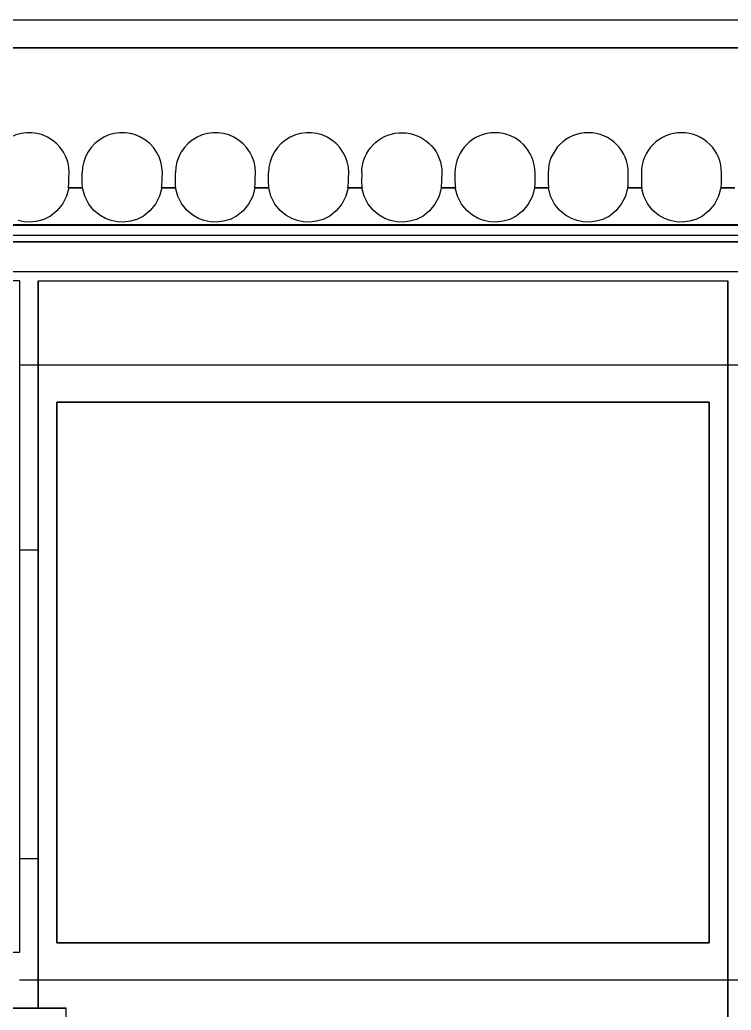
# Paper-space layout 'Sample Network Drawing - A1 Sheet' of a CAD drawing. Extents: x 49 to 806, y 22 to 564.
# Drawn here: x 720.04 to 723.86, y 243.47 to 248.78 of the extents above; entities that cross this region are included whole.
import ezdxf

# ---------------------------------------------------------------- set-up
doc = ezdxf.new("R2010")
doc.units = 0
doc.layers.add('N-EQPM', color=4, linetype='Continuous', lineweight=25)

psp = doc.layouts.new('Sample Network Drawing - A1 Sheet')

# ---------------------------------------------------------------- linework, layer by layer
at = {"layer": 'N-EQPM'}
for p, q in [((717.7928, 248.6261), (726.3928, 248.6261)), ((720.3068, 247.9061), (720.3068, 247.9269)), ((720.3768, 247.9561), (720.3768, 247.9061)), ((720.3788, 247.9561), (720.3768, 247.9561)), ((720.8068, 247.9061), (720.8068, 247.9269)), ((720.8768, 247.9561), (720.8768, 247.9061)), ((720.8788, 247.9561), (720.8768, 247.9561)), ((721.3068, 247.9061), (721.3068, 247.9269)), ((721.3788, 247.9561), (721.3768, 247.9561)), ((721.3768, 247.9561), (721.3768, 247.9061)), ((721.8068, 247.9061), (721.8068, 247.9269)), ((721.8783, 247.9556), (721.8778, 247.9061)), ((722.3078, 247.9061), (722.3078, 247.9354)), ((722.3788, 247.9561), (722.3788, 247.9061)), ((722.8088, 247.9061), (722.8088, 247.9561)), ((722.8788, 247.9561), (722.8788, 247.9061)), ((723.3088, 247.9061), (723.3088, 247.9561)), ((723.3788, 247.9561), (723.3788, 247.9061)), ((723.8088, 247.9061), (723.8088, 247.9561)), ((720.3047, 247.8761), (720.3789, 247.8761)), ((720.8047, 247.8761), (720.8789, 247.8761)), ((721.3047, 247.8761), (721.3789, 247.8761)), ((721.8047, 247.8761), (721.8799, 247.8761)), ((722.3057, 247.8761), (722.3809, 247.8761)), ((722.8067, 247.8761), (722.8809, 247.8761)), ((723.3067, 247.8761), (723.3809, 247.8761)), ((723.8067, 247.8761), (723.8809, 247.8761)), ((717.7928, 247.6761), (726.3928, 247.6761)), ((718.3166, 247.6761), (725.8349, 247.6761)), ((719.8928, 247.4261), (724.0928, 247.4261)), ((720.1428, 247.3761), (720.1428, 243.4761)), ((720.1428, 247.3761), (720.1428, 247.3761)), ((720.1428, 243.4761), (720.1428, 247.3761)), ((720.1428, 247.3761), (720.1428, 243.4761)), ((720.1428, 247.3761), (723.8428, 247.3761)), ((723.8428, 247.3761), (723.8428, 241.1761)), ((723.8428, 241.1761), (723.8428, 247.3761)), ((723.8428, 247.3761), (723.8428, 247.3761)), ((723.8428, 241.1761), (723.8428, 247.3761)), ((720.0428, 246.9261), (723.9428, 246.9261)), ((720.2428, 246.7261), (720.2428, 243.8261)), ((723.7428, 246.7261), (720.2428, 246.7261)), ((720.2428, 246.7261), (720.2428, 246.7261)), ((720.2428, 246.7261), (723.7428, 246.7261)), ((720.2428, 246.7261), (723.7428, 246.7261)), ((720.2428, 243.8261), (720.2428, 246.7261)), ((720.2428, 243.8261), (720.2428, 246.7261)), ((720.2428, 246.7261), (720.2428, 246.7261)), ((720.2428, 246.7261), (723.7428, 246.7261)), ((720.2428, 243.8261), (720.2428, 246.7261)), ((723.7428, 243.8261), (723.7428, 246.7261)), ((723.7428, 246.7261), (723.7428, 246.7261)), ((723.7428, 246.7261), (723.7428, 243.8261)), ((723.7428, 246.7261), (723.7428, 243.8261)), ((723.7428, 246.7261), (723.7428, 246.7261)), ((723.7428, 246.7261), (723.7428, 243.8261)), ((720.2428, 243.8261), (723.7428, 243.8261)), ((723.7428, 243.8261), (720.2428, 243.8261)), ((723.7428, 243.8261), (720.2428, 243.8261)), ((720.2428, 243.8261), (720.2428, 243.8261)), ((720.2428, 243.8261), (720.2428, 243.8261)), ((723.7428, 243.8261), (720.2428, 243.8261)), ((723.7428, 243.8261), (723.7428, 243.8261)), ((723.7428, 243.8261), (723.7428, 243.8261)), ((723.9428, 243.6261), (720.0428, 243.6261)), ((720.2928, 243.4761), (719.8928, 243.4761)), ((720.1428, 243.4761), (720.1428, 243.4761)), ((720.1428, 243.4761), (720.2928, 243.4761)), ((720.2928, 241.4761), (720.2928, 243.4761)), ((720.2928, 241.4761), (720.2928, 243.4761))]:
    psp.add_line(p, q, dxfattribs=at)
at = {"layer": 'N-EQPM', "flags": 128}
for points in [[(717.7972, 248.7764), (726.388, 248.7764)], [(717.7972, 248.7764), (726.388, 248.7764)], [(726.388, 248.6262), (717.7972, 248.6262)], [(717.7972, 248.6262), (726.388, 248.6262)], [(723.8789, 247.8762), (723.8048, 247.8762), (723.7928, 247.8303), (723.7709, 247.7873), (723.741, 247.7514), (723.7067, 247.7243), (723.6713, 247.7064), (723.6362, 247.696), (723.5996, 247.6917), (723.5649, 247.6933), (723.533, 247.6996), (723.5023, 247.7108), (723.4713, 247.7283), (723.4406, 247.7538), (723.4127, 247.7881), (723.3912, 247.8303), (723.3792, 247.8762), (723.3051, 247.8762), (723.2935, 247.8303), (723.2712, 247.7873), (723.2413, 247.7514), (723.2071, 247.7243), (723.172, 247.7064), (723.137, 247.696), (723.0999, 247.6917), (723.0652, 247.6933), (723.0338, 247.6996), (723.0031, 247.7108), (722.972, 247.7283), (722.9409, 247.7538), (722.913, 247.7881), (722.8915, 247.8303), (722.8799, 247.8762), (722.8058, 247.8762), (722.7939, 247.8303), (722.772, 247.7873), (722.7421, 247.7514), (722.7078, 247.7243), (722.6724, 247.7064), (722.6373, 247.696), (722.6006, 247.6917), (722.566, 247.6933), (722.5341, 247.6996), (722.5034, 247.7108), (722.4723, 247.7283), (722.4416, 247.7538), (722.4138, 247.7881), (722.3922, 247.8303), (722.3803, 247.8762), (722.3054, 247.8762), (722.2934, 247.8303), (722.2715, 247.7873), (722.2416, 247.7514), (722.2074, 247.7243), (722.1719, 247.7064), (722.1368, 247.696), (722.1002, 247.6917), (722.0655, 247.6933), (722.0336, 247.6996), (722.0029, 247.7108), (721.9719, 247.7283), (721.9412, 247.7538), (721.9133, 247.7881), (721.8918, 247.8303), (721.8798, 247.8762), (721.8049, 247.8762), (721.793, 247.8303), (721.771, 247.7873), (721.7412, 247.7514), (721.7069, 247.7243), (721.6714, 247.7064), (721.6364, 247.696), (721.5997, 247.6917), (721.565, 247.6933), (721.5332, 247.6996), (721.5025, 247.7108), (721.4718, 247.7283), (721.4407, 247.7538), (721.4128, 247.7881), (721.3913, 247.8303), (721.3794, 247.8762), (721.3053, 247.8762), (721.2937, 247.8303), (721.2714, 247.7873), (721.2415, 247.7514), (721.2072, 247.7243), (721.1722, 247.7064), (721.1371, 247.696), (721.1, 247.6917), (721.0654, 247.6933), (721.0339, 247.6996), (721.0032, 247.7108), (720.9721, 247.7283), (720.9411, 247.7538), (720.9132, 247.7881), (720.8917, 247.8303), (720.8801, 247.8762), (720.806, 247.8762), (720.794, 247.8303), (720.7721, 247.7873), (720.7422, 247.7514), (720.708, 247.7243), (720.6725, 247.7064), (720.6374, 247.696), (720.6008, 247.6917), (720.5661, 247.6933), (720.5342, 247.6996), (720.5036, 247.7108), (720.4729, 247.7283), (720.4418, 247.7538), (720.4139, 247.7881), (720.3924, 247.8303), (720.3804, 247.8762), (720.3063, 247.8762), (720.2948, 247.8303), (720.2725, 247.7873), (720.2426, 247.7514), (720.2083, 247.7243), (720.1732, 247.7064), (720.1382, 247.696), (720.1011, 247.6917), (720.0665, 247.6933), (720.035, 247.6996)], [(717.7972, 247.6765), (726.388, 247.6765)], [(717.7972, 247.6765), (726.388, 247.6765)], [(718.2208, 247.6208), (725.9302, 247.6208)], [(725.93, 247.5854), (718.2204, 247.5854)], [(718.2208, 247.5857), (725.9302, 247.5857)], [(718.0513, 243.7767), (720.0448, 243.7767), (720.0448, 243.901), (720.0448, 244.0252), (720.0448, 244.1495), (720.0448, 244.2737), (720.0448, 244.398), (720.0448, 244.5222), (720.0448, 244.6465), (720.0448, 244.7707), (720.0448, 244.895), (720.0448, 245.0192), (720.0448, 245.1435), (720.0448, 245.2677), (720.0448, 245.392), (720.0448, 245.5162), (720.0448, 245.6399), (720.0448, 245.7641), (720.0448, 245.8884), (720.0448, 246.0126), (720.0448, 246.1369), (720.0448, 246.2605), (720.0448, 246.3848), (720.0448, 246.509), (720.0448, 246.6327), (720.0448, 246.7569), (720.0448, 246.8806), (720.0448, 247.0048), (720.0448, 247.1284), (720.0448, 247.2527), (720.0448, 247.3763), (718.2877, 247.3763)], [(719.5617, 243.4767), (720.1442, 243.4767), (720.1442, 243.5985), (720.1442, 243.7203), (720.1442, 243.8422), (720.1442, 243.9646), (720.1442, 244.0864), (720.1442, 244.2083), (720.1442, 244.3301), (720.1442, 244.4525), (720.1442, 244.5743), (720.1442, 244.6962), (720.1442, 244.8186), (720.1442, 244.9404), (720.1442, 245.0623), (720.1442, 245.1841), (720.1442, 245.3059), (720.1442, 245.4283), (720.1442, 245.5502), (720.1442, 245.672), (720.1442, 245.7938), (720.1442, 245.9156), (720.1442, 246.0375), (720.1442, 246.1593), (720.1442, 246.2811), (720.1442, 246.4029), (720.1442, 246.5248), (720.1442, 246.6466), (720.1442, 246.7684), (720.1442, 246.8896), (720.1442, 247.0115), (720.1442, 247.1333), (720.1442, 247.2545), (720.1442, 247.3763), (723.8402, 247.3763), (723.8402, 247.2551), (723.8402, 247.1339), (723.8402, 247.0121), (723.8402, 246.8909), (723.8402, 246.7696), (723.8402, 246.6484), (723.8402, 246.5266), (723.8402, 246.4054), (723.8402, 246.2835), (723.8402, 246.1623), (723.8402, 246.0405), (723.8402, 245.9193), (723.8402, 245.7975), (723.8402, 245.6756), (723.8402, 245.5544), (723.8402, 245.4326), (723.8402, 245.3108), (723.8402, 245.1889), (723.8402, 245.0677), (723.8402, 244.9459), (723.8402, 244.8241), (723.8402, 244.7022), (723.8402, 244.581), (723.8402, 244.4592), (723.8402, 244.3374), (723.8402, 244.2155), (723.8402, 244.0937), (723.8402, 243.9719), (723.8402, 243.8507), (723.8402, 243.7288), (723.8402, 243.607), (723.8402, 243.4852), (723.8402, 243.364)], [(720.1442, 245.9326), (720.0448, 245.9326)], [(720.1442, 244.2767), (720.0448, 244.2767)]]:
    psp.add_lwpolyline(points, dxfattribs=at)
at = {"layer": 'N-EQPM'}
psp.add_lwpolyline([(721.8783, 247.9556, -0.079707), (721.8886, 248.0204, -0.90154), (722.3078, 247.9354)], format="xyb", dxfattribs=at)
at = {"layer": 'N-EQPM', "flags": 128}
psp.add_lwpolyline([(725.9302, 247.5857), (725.9227, 247.6151), (725.9094, 247.6379), (725.8919, 247.6555), (725.8722, 247.6673), (725.8515, 247.6741), (725.8308, 247.6762), (718.3205, 247.6762), (718.2966, 247.6733), (718.2726, 247.664), (718.2512, 247.648), (718.2329, 247.6247), (718.2218, 247.5929), (718.2215, 247.5904), (718.2211, 247.5879), (718.2208, 247.5857)], close=True, dxfattribs=at)
at = {"layer": 'N-EQPM'}
for centre, start, end in [((720.0938, 247.9561), 352.1788, 180), ((720.5938, 247.9561), 352.1788, 180), ((721.0938, 247.9561), 352.1788, 180), ((721.5938, 247.9561), 352.1788, 180), ((722.5938, 247.9561), 0, 180), ((723.0938, 247.9561), 0, 180), ((723.5938, 247.9561), 0, 180), ((720.0918, 247.9061), 351.9791, 0), ((720.5918, 247.9061), 180, 188.0209), ((720.5918, 247.9061), 351.9791, 0), ((721.0918, 247.9061), 180, 188.0209), ((721.0918, 247.9061), 351.9791, 0), ((721.5918, 247.9061), 180, 188.0209), ((721.5918, 247.9061), 351.9791, 0), ((722.0928, 247.9061), 180, 188.0209), ((722.0928, 247.9061), 351.9791, 0), ((722.5938, 247.9061), 180, 188.0209), ((722.5938, 247.9061), 351.9791, 0), ((723.0938, 247.9061), 180, 188.0209), ((723.0938, 247.9061), 351.9791, 0), ((723.5938, 247.9061), 180, 188.0209), ((723.5938, 247.9061), 351.9791, 0)]:
    psp.add_arc(centre, 0.215, start, end, dxfattribs=at)

doc.saveas('drawing.dxf')
